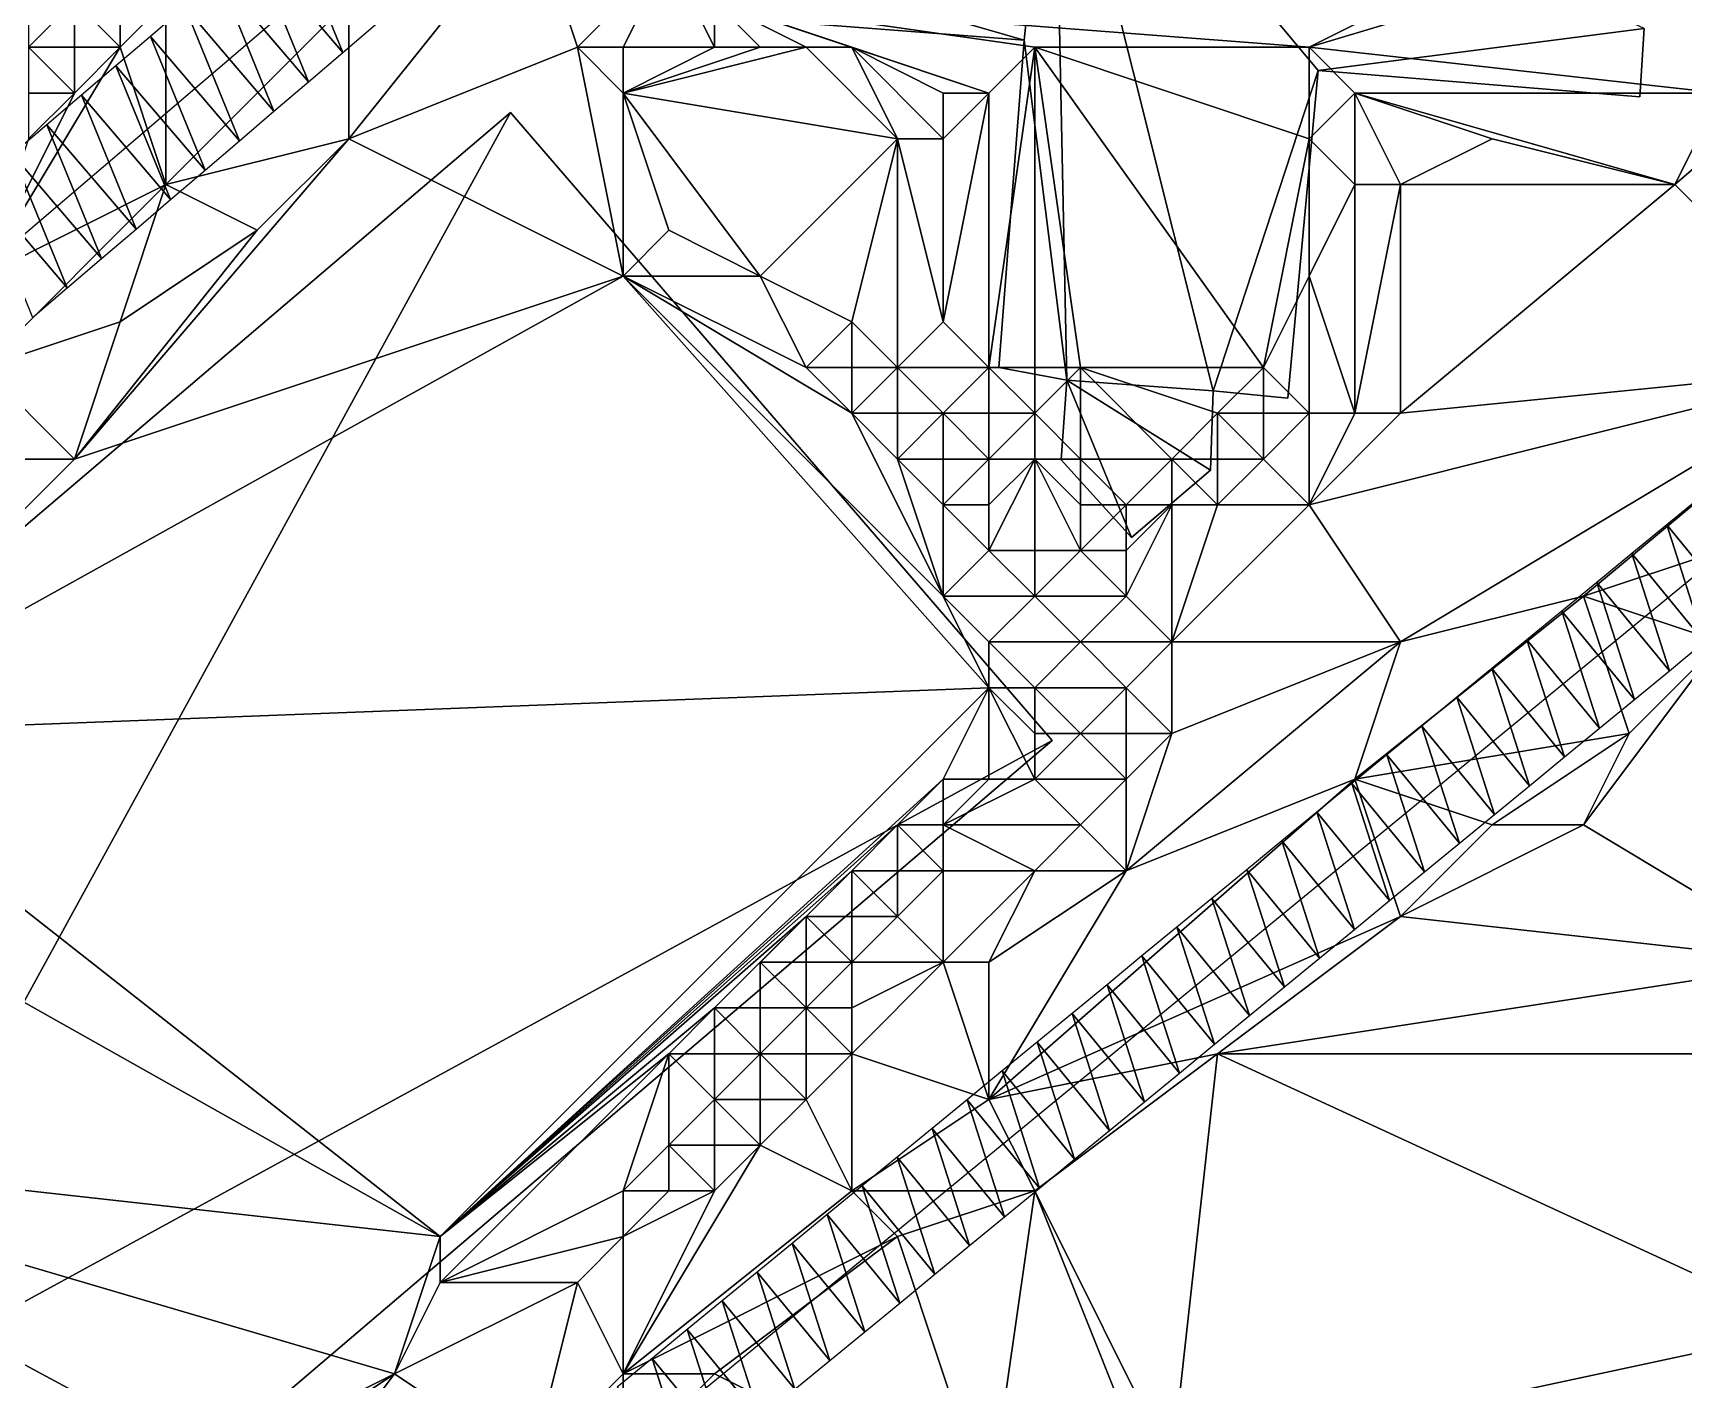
# Model space of a CAD drawing. Header units: metres. Extents: x -1103 to 901, y -902 to 905.
# Drawn here: x -383.8 to -311.6, y 505.7 to 564.6 of the extents above; entities that cross this region are included whole.
import ezdxf

# ---------------------------------------------------------------- set-up
doc = ezdxf.new("R2010")
doc.units = ezdxf.units.M
for name, color, linetype in [('OSM_BUILDING_FOOTPRINTS', 7, 'CONTINUOUS'), ('OSM_BUILDING_ROOFS', 1, 'CONTINUOUS'), ('OSM_BUILDING_WALLS', 8, 'CONTINUOUS'), ('OSM_ROAD_AXES', 2, 'CONTINUOUS'), ('OSM_ROAD_SURFACE', 9, 'CONTINUOUS'), ('OSM_TERRAIN', 3, 'CONTINUOUS')]:
    doc.layers.add(name, color=color, linetype=linetype)

msp = doc.modelspace()

# ---------------------------------------------------------------- linework, layer by layer
at = {"layer": 'OSM_BUILDING_FOOTPRINTS'}
msp.add_polyline3d([(-313.343, 564.826, 11.056), (-313.542, 561.829, 11.056), (-327.603, 562.99, 11.056), (-328.929, 548.658, 11.056), (-332.201, 548.978, 11.056), (-332.311, 545.506, 11.056), (-335.771, 542.575, 11.056), (-338.844, 545.97, 11.056), (-338.601, 549.454, 11.056), (-341.563, 549.996, 11.056), (-340.458, 564.306, 11.056), (-354.32, 565.379, 11.056)], dxfattribs=at)
msp.add_polyline3d([(-394.456, 503.559, 10.373), (-409.754, 521.275, 10.373), (-362.931, 561.154, 10.373), (-339.242, 533.695, 10.373), (-386.353, 493.572, 10.373), (-394.754, 503.315, 10.373), (-394.456, 503.559, 10.373)], close=True, dxfattribs=at)
at = {"layer": 'OSM_BUILDING_ROOFS'}
for points in [[(-339.165, 576.803, 77.056), (-354.077, 568.243, 77.056), (-340.458, 564.306, 77.056)], [(-339.165, 576.803, 77.056), (-340.458, 564.306, 77.056), (-338.601, 549.454, 77.056)], [(-339.165, 576.803, 77.056), (-338.601, 549.454, 77.056), (-332.201, 548.978, 77.056)], [(-339.165, 576.803, 77.056), (-332.201, 548.978, 77.056), (-327.603, 562.99, 77.056)], [(-339.165, 576.803, 77.056), (-327.603, 562.99, 77.056), (-313.343, 564.826, 77.056)], [(-354.077, 568.243, 77.056), (-354.32, 565.379, 77.056), (-340.458, 564.306, 77.056)], [(-327.603, 562.99, 77.056), (-313.542, 561.829, 77.056), (-313.343, 564.826, 77.056)], [(-340.458, 564.306, 77.056), (-341.563, 549.996, 77.056), (-338.601, 549.454, 77.056)], [(-332.201, 548.978, 77.056), (-328.929, 548.658, 77.056), (-327.603, 562.99, 77.056)], [(-394.456, 503.559, 31.573), (-362.931, 561.154, 31.573), (-409.754, 521.275, 31.573)], [(-394.456, 503.559, 31.573), (-339.242, 533.695, 31.573), (-362.931, 561.154, 31.573)], [(-338.601, 549.454, 77.056), (-338.844, 545.97, 77.056), (-335.771, 542.575, 77.056)], [(-338.601, 549.454, 77.056), (-335.771, 542.575, 77.056), (-332.311, 545.506, 77.056)], [(-338.601, 549.454, 77.056), (-332.311, 545.506, 77.056), (-332.201, 548.978, 77.056)], [(-394.456, 503.559, 31.573), (-386.353, 493.572, 31.573), (-339.242, 533.695, 31.573)]]:
    msp.add_3dface(points, dxfattribs=at)
at = {"layer": 'OSM_BUILDING_WALLS'}
for points in [[(-354.32, 565.379, 11.056), (-340.458, 564.306, 11.056), (-340.458, 564.306, 77.056)], [(-354.32, 565.379, 11.056), (-340.458, 564.306, 77.056), (-354.32, 565.379, 77.056)], [(-313.542, 561.829, 11.056), (-313.343, 564.826, 11.056), (-313.343, 564.826, 77.056)], [(-313.542, 561.829, 11.056), (-313.343, 564.826, 77.056), (-313.542, 561.829, 77.056)], [(-340.458, 564.306, 11.056), (-341.563, 549.996, 11.056), (-341.563, 549.996, 77.056)], [(-340.458, 564.306, 11.056), (-341.563, 549.996, 77.056), (-340.458, 564.306, 77.056)], [(-328.929, 548.658, 11.056), (-327.603, 562.99, 11.056), (-327.603, 562.99, 77.056)], [(-328.929, 548.658, 11.056), (-327.603, 562.99, 77.056), (-328.929, 548.658, 77.056)], [(-327.603, 562.99, 11.056), (-313.542, 561.829, 11.056), (-313.542, 561.829, 77.056)], [(-327.603, 562.99, 11.056), (-313.542, 561.829, 77.056), (-327.603, 562.99, 77.056)], [(-362.931, 561.154, 10.373), (-409.754, 521.275, 10.373), (-409.754, 521.275, 31.573)], [(-362.931, 561.154, 10.373), (-409.754, 521.275, 31.573), (-362.931, 561.154, 31.573)], [(-339.242, 533.695, 10.373), (-362.931, 561.154, 10.373), (-362.931, 561.154, 31.573)], [(-339.242, 533.695, 10.373), (-362.931, 561.154, 31.573), (-339.242, 533.695, 31.573)], [(-341.563, 549.996, 11.056), (-338.601, 549.454, 11.056), (-338.601, 549.454, 77.056)], [(-341.563, 549.996, 11.056), (-338.601, 549.454, 77.056), (-341.563, 549.996, 77.056)], [(-338.601, 549.454, 11.056), (-338.844, 545.97, 11.056), (-338.844, 545.97, 77.056)], [(-338.601, 549.454, 11.056), (-338.844, 545.97, 77.056), (-338.601, 549.454, 77.056)], [(-332.311, 545.506, 11.056), (-332.201, 548.978, 11.056), (-332.201, 548.978, 77.056)], [(-332.311, 545.506, 11.056), (-332.201, 548.978, 77.056), (-332.311, 545.506, 77.056)], [(-332.201, 548.978, 11.056), (-328.929, 548.658, 11.056), (-328.929, 548.658, 77.056)], [(-332.201, 548.978, 11.056), (-328.929, 548.658, 77.056), (-332.201, 548.978, 77.056)], [(-338.844, 545.97, 11.056), (-335.771, 542.575, 11.056), (-335.771, 542.575, 77.056)], [(-338.844, 545.97, 11.056), (-335.771, 542.575, 77.056), (-338.844, 545.97, 77.056)], [(-335.771, 542.575, 11.056), (-332.311, 545.506, 11.056), (-332.311, 545.506, 77.056)], [(-335.771, 542.575, 11.056), (-332.311, 545.506, 77.056), (-335.771, 542.575, 77.056)], [(-386.353, 493.572, 10.373), (-339.242, 533.695, 10.373), (-339.242, 533.695, 31.573)], [(-386.353, 493.572, 10.373), (-339.242, 533.695, 31.573), (-386.353, 493.572, 31.573)]]:
    msp.add_3dface(points, dxfattribs=at)
at = {"layer": 'OSM_ROAD_AXES'}
for points in [[(122.704, 900, 14.924), (119.46, 899.394, 14.933), (106.482, 892.704, 14.527), (74.459, 865.687, 12.272), (60.41, 853.832, 10.881), (51.611, 846.411, 10.251), (47.432, 842.883, 10.112), (37.119, 834.18, 9.665), (-27.977, 779.25, 22.168), (-47.145, 763.081, 20.766), (-119.813, 701.759, 11.666), (-283.232, 563.809, 11.554), (-361.261, 499.721, 16.837), (-381.478, 480.954, 12.537), (-457.418, 416.977, 14.011)], [(-321.368, 609.272, 10.548), (-337.529, 595.669, 13.16), (-418.94, 526.152, 9.989)]]:
    msp.add_polyline3d(points, dxfattribs=at)
at = {"layer": 'OSM_ROAD_SURFACE'}
for points in [[(-372.645, 569.629, 16.016), (-374.152, 568.342, 16.133), (-370.256, 563.779, 16.328)], [(-372.645, 569.629, 16.016), (-370.256, 563.779, 16.328), (-368.748, 565.066, 16.183)], [(-374.152, 568.342, 16.133), (-375.66, 567.054, 16.281), (-371.764, 562.491, 16.406)], [(-374.152, 568.342, 16.133), (-371.764, 562.491, 16.406), (-370.256, 563.779, 16.328)], [(-375.66, 567.054, 16.281), (-377.167, 565.767, 16.421), (-373.271, 561.204, 16.484)], [(-375.66, 567.054, 16.281), (-373.271, 561.204, 16.484), (-371.764, 562.491, 16.406)], [(-377.167, 565.767, 16.421), (-378.675, 564.479, 16.511), (-374.779, 559.917, 16.563)], [(-377.167, 565.767, 16.421), (-374.779, 559.917, 16.563), (-373.271, 561.204, 16.484)], [(-378.675, 564.479, 16.511), (-380.183, 563.192, 16.545), (-376.286, 558.629, 16.641)], [(-378.675, 564.479, 16.511), (-376.286, 558.629, 16.641), (-374.779, 559.917, 16.563)], [(-380.183, 563.192, 16.545), (-381.69, 561.905, 16.518), (-377.794, 557.342, 16.663)], [(-380.183, 563.192, 16.545), (-377.794, 557.342, 16.663), (-376.286, 558.629, 16.641)], [(-381.69, 561.905, 16.518), (-383.198, 560.617, 16.469), (-379.302, 556.055, 16.507)], [(-381.69, 561.905, 16.518), (-379.302, 556.055, 16.507), (-377.794, 557.342, 16.663)], [(-383.198, 560.617, 16.469), (-384.706, 559.33, 16.321), (-380.809, 554.767, 16.279)], [(-383.198, 560.617, 16.469), (-380.809, 554.767, 16.279), (-379.302, 556.055, 16.507)], [(-384.706, 559.33, 16.321), (-386.213, 558.043, 16.04), (-382.317, 553.48, 16.051)], [(-384.706, 559.33, 16.321), (-382.317, 553.48, 16.051), (-380.809, 554.767, 16.279)], [(-386.213, 558.043, 16.04), (-383.825, 552.193, 15.827), (-382.317, 553.48, 16.051)], [(-310.829, 544.378, 17.481), (-312.359, 543.122, 17.803), (-309.185, 539.258, 17.839)], [(-312.359, 543.122, 17.803), (-313.889, 541.865, 18.125), (-310.715, 538.001, 18.178)], [(-312.359, 543.122, 17.803), (-310.715, 538.001, 18.178), (-309.185, 539.258, 17.839)], [(-313.889, 541.865, 18.125), (-315.419, 540.608, 18.448), (-312.245, 536.745, 18.385)], [(-313.889, 541.865, 18.125), (-312.245, 536.745, 18.385), (-310.715, 538.001, 18.178)], [(-315.419, 540.608, 18.448), (-316.949, 539.352, 18.692), (-313.775, 535.488, 18.593)], [(-315.419, 540.608, 18.448), (-313.775, 535.488, 18.593), (-312.245, 536.745, 18.385)], [(-316.949, 539.352, 18.692), (-318.479, 538.095, 18.85), (-315.305, 534.231, 18.772)], [(-316.949, 539.352, 18.692), (-315.305, 534.231, 18.772), (-313.775, 535.488, 18.593)], [(-318.479, 538.095, 18.85), (-320.009, 536.839, 19.007), (-316.835, 532.975, 18.956)], [(-318.479, 538.095, 18.85), (-316.835, 532.975, 18.956), (-315.305, 534.231, 18.772)], [(-320.009, 536.839, 19.007), (-321.539, 535.582, 19.165), (-318.365, 531.718, 19.156)], [(-320.009, 536.839, 19.007), (-318.365, 531.718, 19.156), (-316.835, 532.975, 18.956)], [(-321.539, 535.582, 19.165), (-323.068, 534.325, 19.326), (-319.895, 530.462, 19.356)], [(-321.539, 535.582, 19.165), (-319.895, 530.462, 19.356), (-318.365, 531.718, 19.156)], [(-323.068, 534.325, 19.326), (-324.598, 533.069, 19.489), (-321.425, 529.205, 19.481)], [(-323.068, 534.325, 19.326), (-321.425, 529.205, 19.481), (-319.895, 530.462, 19.356)], [(-324.598, 533.069, 19.489), (-326.128, 531.812, 19.641), (-322.955, 527.948, 19.577)], [(-324.598, 533.069, 19.489), (-322.955, 527.948, 19.577), (-321.425, 529.205, 19.481)], [(-326.128, 531.812, 19.641), (-327.658, 530.555, 19.702), (-324.485, 526.692, 19.668)], [(-326.128, 531.812, 19.641), (-324.485, 526.692, 19.668), (-322.955, 527.948, 19.577)], [(-327.658, 530.555, 19.702), (-329.188, 529.299, 19.772), (-326.015, 525.435, 19.727)], [(-327.658, 530.555, 19.702), (-326.015, 525.435, 19.727), (-324.485, 526.692, 19.668)], [(-329.188, 529.299, 19.772), (-330.718, 528.042, 19.843), (-327.545, 524.178, 19.803)], [(-329.188, 529.299, 19.772), (-327.545, 524.178, 19.803), (-326.015, 525.435, 19.727)], [(-330.718, 528.042, 19.843), (-332.248, 526.786, 19.913), (-329.075, 522.922, 19.901)], [(-330.718, 528.042, 19.843), (-329.075, 522.922, 19.901), (-327.545, 524.178, 19.803)], [(-332.248, 526.786, 19.913), (-333.778, 525.529, 19.984), (-330.605, 521.665, 19.999)], [(-332.248, 526.786, 19.913), (-330.605, 521.665, 19.999), (-329.075, 522.922, 19.901)], [(-333.778, 525.529, 19.984), (-335.308, 524.272, 20.054), (-332.135, 520.409, 20.097)], [(-333.778, 525.529, 19.984), (-332.135, 520.409, 20.097), (-330.605, 521.665, 19.999)], [(-335.308, 524.272, 20.054), (-336.838, 523.016, 20.125), (-333.665, 519.152, 20.15)], [(-335.308, 524.272, 20.054), (-333.665, 519.152, 20.15), (-332.135, 520.409, 20.097)], [(-336.838, 523.016, 20.125), (-338.368, 521.759, 20.195), (-335.195, 517.895, 20.166)], [(-336.838, 523.016, 20.125), (-335.195, 517.895, 20.166), (-333.665, 519.152, 20.15)], [(-338.368, 521.759, 20.195), (-339.898, 520.503, 20.266), (-336.725, 516.639, 20.182)], [(-338.368, 521.759, 20.195), (-336.725, 516.639, 20.182), (-335.195, 517.895, 20.166)], [(-339.898, 520.503, 20.266), (-341.428, 519.246, 20.333), (-338.255, 515.382, 20.198)], [(-339.898, 520.503, 20.266), (-338.255, 515.382, 20.198), (-336.725, 516.639, 20.182)], [(-341.428, 519.246, 20.333), (-342.958, 517.989, 20.273), (-339.785, 514.126, 20.207)], [(-341.428, 519.246, 20.333), (-339.785, 514.126, 20.207), (-338.255, 515.382, 20.198)], [(-342.958, 517.989, 20.273), (-344.488, 516.733, 20.119), (-341.315, 512.869, 20.066)], [(-342.958, 517.989, 20.273), (-341.315, 512.869, 20.066), (-339.785, 514.126, 20.207)], [(-344.488, 516.733, 20.119), (-346.018, 515.476, 19.965), (-342.845, 511.612, 19.9)], [(-344.488, 516.733, 20.119), (-342.845, 511.612, 19.9), (-341.315, 512.869, 20.066)], [(-346.018, 515.476, 19.965), (-347.548, 514.22, 19.817), (-344.375, 510.356, 19.734)], [(-346.018, 515.476, 19.965), (-344.375, 510.356, 19.734), (-342.845, 511.612, 19.9)], [(-347.548, 514.22, 19.817), (-349.078, 512.963, 19.621), (-345.905, 509.099, 19.55)], [(-347.548, 514.22, 19.817), (-345.905, 509.099, 19.55), (-344.375, 510.356, 19.734)], [(-349.078, 512.963, 19.621), (-350.608, 511.706, 19.396), (-347.435, 507.842, 19.343)], [(-349.078, 512.963, 19.621), (-347.435, 507.842, 19.343), (-345.905, 509.099, 19.55)], [(-350.608, 511.706, 19.396), (-352.138, 510.45, 19.17), (-348.964, 506.586, 19.137)], [(-350.608, 511.706, 19.396), (-348.964, 506.586, 19.137), (-347.435, 507.842, 19.343)], [(-352.138, 510.45, 19.17), (-353.668, 509.193, 18.944), (-350.494, 505.329, 18.931)], [(-352.138, 510.45, 19.17), (-350.494, 505.329, 18.931), (-348.964, 506.586, 19.137)], [(-353.668, 509.193, 18.944), (-355.198, 507.936, 18.719), (-352.024, 504.073, 18.704)], [(-353.668, 509.193, 18.944), (-352.024, 504.073, 18.704), (-350.494, 505.329, 18.931)], [(-355.198, 507.936, 18.719), (-356.728, 506.68, 18.493), (-353.554, 502.816, 18.454)], [(-355.198, 507.936, 18.719), (-353.554, 502.816, 18.454), (-352.024, 504.073, 18.704)], [(-356.728, 506.68, 18.493), (-358.258, 505.423, 18.258), (-355.084, 501.559, 18.203)], [(-356.728, 506.68, 18.493), (-355.084, 501.559, 18.203), (-353.554, 502.816, 18.454)]]:
    msp.add_3dface(points, dxfattribs=at)
at = {"layer": 'OSM_TERRAIN'}
for points in [[(-328, 564, 15.186), (-312, 572, 14.944), (-354, 566, 15.186)], [(-312, 572, 14.944), (-328, 564, 15.186), (-308, 570, 15.08)], [(-370, 560, 16.832), (-360, 564, 16.526), (-362, 570, 15.539)], [(-370, 560, 16.832), (-362, 570, 15.539), (-370, 566, 15.98)], [(-362, 570, 15.539), (-360, 564, 16.526), (-356, 568, 15.269)], [(-328, 564, 15.186), (-310, 562, 15.215), (-308, 570, 15.08)], [(-312, 558, 16.03), (-298, 570, 12.576), (-310, 562, 15.215)], [(-312, 558, 16.03), (-304, 550, 15.992), (-298, 570, 12.576)], [(-384, 564, 15.51), (-382, 566, 14.164), (-384, 568, 13.102)], [(-360, 564, 16.526), (-358, 564, 16.554), (-356, 568, 15.269)], [(-358, 564, 16.554), (-354, 564, 15.705), (-356, 568, 15.269)], [(-354, 564, 15.705), (-354, 566, 15.186), (-356, 568, 15.269)], [(-384, 564, 15.51), (-382, 564, 16.074), (-382, 566, 14.164)], [(-382, 564, 16.074), (-380, 564, 16.511), (-382, 566, 14.164)], [(-380, 564, 16.511), (-380, 566, 15.698), (-382, 566, 14.164)], [(-380, 564, 16.511), (-378, 558, 16.561), (-378, 566, 16.412)], [(-380, 564, 16.511), (-378, 566, 16.412), (-380, 566, 15.698)], [(-378, 558, 16.561), (-370, 560, 16.832), (-370, 566, 15.98)], [(-378, 558, 16.561), (-370, 566, 15.98), (-378, 566, 16.412)], [(-354, 564, 15.705), (-352, 564, 15.669), (-354, 566, 15.186)], [(-352, 564, 15.669), (-350, 564, 15.627), (-354, 566, 15.186)], [(-350, 564, 15.627), (-348, 564, 15.578), (-354, 566, 15.186)], [(-348, 564, 15.578), (-342, 562, 15.952), (-354, 566, 15.186)], [(-342, 562, 15.952), (-340, 564, 15.186), (-354, 566, 15.186)], [(-340, 564, 15.186), (-328, 564, 15.186), (-354, 566, 15.186)], [(-386, 554, 16.115), (-378, 558, 16.561), (-380, 564, 16.511)], [(-386, 554, 16.115), (-380, 564, 16.511), (-382, 562, 16.505)], [(-384, 562, 16.221), (-382, 562, 16.505), (-384, 564, 15.51)], [(-382, 562, 16.505), (-382, 564, 16.074), (-384, 564, 15.51)], [(-382, 562, 16.505), (-380, 564, 16.511), (-382, 564, 16.074)], [(-358, 554, 16.501), (-360, 564, 16.526), (-370, 560, 16.832)], [(-358, 554, 16.501), (-358, 562, 16.804), (-360, 564, 16.526)], [(-358, 562, 16.804), (-358, 564, 16.554), (-360, 564, 16.526)], [(-346, 560, 17.618), (-350, 564, 15.627), (-358, 562, 16.804)], [(-358, 562, 16.804), (-354, 564, 15.705), (-358, 564, 16.554)], [(-358, 562, 16.804), (-352, 564, 15.669), (-354, 564, 15.705)], [(-358, 562, 16.804), (-350, 564, 15.627), (-352, 564, 15.669)], [(-346, 560, 17.618), (-348, 564, 15.578), (-350, 564, 15.627)], [(-346, 560, 17.618), (-344, 560, 17.211), (-348, 564, 15.578)], [(-344, 560, 17.211), (-344, 562, 16.62), (-348, 564, 15.578)], [(-348, 564, 15.578), (-344, 562, 16.62), (-342, 562, 15.952)], [(-342, 550, 15.635), (-340, 550, 15.186), (-340, 564, 15.186)], [(-342, 550, 15.635), (-340, 564, 15.186), (-342, 562, 15.952)], [(-340, 550, 15.186), (-338, 550, 15.186), (-340, 564, 15.186)], [(-338, 550, 15.186), (-330, 550, 15.186), (-340, 564, 15.186)], [(-330, 550, 15.186), (-328, 560, 15.186), (-340, 564, 15.186)], [(-340, 564, 15.186), (-328, 560, 15.186), (-328, 564, 15.186)], [(-328, 560, 15.186), (-326, 562, 15.514), (-328, 564, 15.186)], [(-326, 562, 15.514), (-310, 562, 15.215), (-328, 564, 15.186)], [(-384, 560, 16.37), (-386, 554, 16.115), (-382, 562, 16.505)], [(-384, 560, 16.37), (-382, 562, 16.505), (-384, 562, 16.221)], [(-356, 556, 17.014), (-352, 554, 17.936), (-358, 562, 16.804)], [(-356, 556, 17.014), (-358, 562, 16.804), (-358, 554, 16.501)], [(-352, 554, 17.936), (-346, 560, 17.618), (-358, 562, 16.804)], [(-342, 550, 15.635), (-342, 562, 15.952), (-344, 552, 17.604)], [(-344, 552, 17.604), (-342, 562, 15.952), (-344, 560, 17.211)], [(-344, 560, 17.211), (-342, 562, 15.952), (-344, 562, 16.62)], [(-326, 558, 16.3), (-326, 562, 15.514), (-328, 560, 15.186)], [(-326, 558, 16.3), (-324, 558, 17.247), (-326, 562, 15.514)], [(-312, 558, 16.03), (-326, 562, 15.514), (-320, 560, 16.005)], [(-324, 558, 17.247), (-320, 560, 16.005), (-326, 562, 15.514)], [(-312, 558, 16.03), (-310, 562, 15.215), (-326, 562, 15.514)], [(-382, 546, 16.501), (-370, 560, 16.832), (-374, 556, 16.982)], [(-382, 546, 16.501), (-358, 554, 16.501), (-370, 560, 16.832)], [(-374, 556, 16.982), (-370, 560, 16.832), (-378, 558, 16.561)], [(-348, 552, 18.643), (-346, 560, 17.618), (-352, 554, 17.936)], [(-348, 552, 18.643), (-346, 550, 19.078), (-346, 560, 17.618)], [(-346, 550, 19.078), (-344, 552, 17.604), (-346, 560, 17.618)], [(-346, 560, 17.618), (-344, 552, 17.604), (-344, 560, 17.211)], [(-330, 550, 15.186), (-328, 554, 15.5), (-328, 560, 15.186)], [(-328, 554, 15.5), (-326, 558, 16.3), (-328, 560, 15.186)], [(-324, 558, 17.247), (-312, 558, 16.03), (-320, 560, 16.005)], [(-386, 550, 15.48), (-378, 558, 16.561), (-386, 554, 16.115)], [(-386, 550, 15.48), (-380, 552, 16.735), (-378, 558, 16.561)], [(-380, 552, 16.735), (-374, 556, 16.982), (-378, 558, 16.561)], [(-326, 548, 18.005), (-326, 558, 16.3), (-328, 554, 15.5)], [(-324, 548, 18.838), (-324, 558, 17.247), (-326, 548, 18.005)], [(-326, 548, 18.005), (-324, 558, 17.247), (-326, 558, 16.3)], [(-304, 550, 15.992), (-312, 558, 16.03), (-324, 548, 18.838)], [(-324, 548, 18.838), (-312, 558, 16.03), (-324, 558, 17.247)], [(-380, 552, 16.735), (-382, 546, 16.501), (-374, 556, 16.982)], [(-358, 554, 16.501), (-352, 554, 17.936), (-356, 556, 17.014)], [(-394, 534, 16.501), (-358, 554, 16.501), (-382, 546, 16.501)], [(-394, 534, 16.501), (-342, 536, 16.501), (-358, 554, 16.501)], [(-342, 536, 16.501), (-344, 540, 17.027), (-358, 554, 16.501)], [(-358, 554, 16.501), (-344, 540, 17.027), (-348, 548, 18.334)], [(-358, 554, 16.501), (-348, 548, 18.334), (-350, 550, 17.92)], [(-358, 554, 16.501), (-350, 550, 17.92), (-352, 554, 17.936)], [(-350, 550, 17.92), (-348, 552, 18.643), (-352, 554, 17.936)], [(-330, 550, 15.186), (-328, 548, 16.284), (-328, 554, 15.5)], [(-328, 548, 16.284), (-326, 548, 18.005), (-328, 554, 15.5)], [(-386, 550, 15.48), (-382, 546, 16.501), (-380, 552, 16.735)], [(-350, 550, 17.92), (-348, 550, 18.924), (-348, 552, 18.643)], [(-348, 550, 18.924), (-346, 550, 19.078), (-348, 552, 18.643)], [(-346, 550, 19.078), (-342, 550, 15.635), (-344, 552, 17.604)], [(-388, 546, 15.165), (-382, 546, 16.501), (-386, 550, 15.48)], [(-348, 548, 18.334), (-348, 550, 18.924), (-350, 550, 17.92)], [(-348, 548, 18.334), (-346, 548, 19.37), (-346, 550, 19.078)], [(-348, 548, 18.334), (-346, 550, 19.078), (-348, 550, 18.924)], [(-346, 548, 19.37), (-344, 548, 18.611), (-346, 550, 19.078)], [(-344, 548, 18.611), (-342, 550, 15.635), (-346, 550, 19.078)], [(-344, 548, 18.611), (-342, 548, 17.446), (-342, 550, 15.635)], [(-342, 548, 17.446), (-340, 548, 16.613), (-342, 550, 15.635)], [(-340, 548, 16.613), (-340, 550, 15.186), (-342, 550, 15.635)], [(-340, 548, 16.613), (-338, 546, 15.186), (-338, 550, 15.186)], [(-340, 548, 16.613), (-338, 550, 15.186), (-340, 550, 15.186)], [(-338, 546, 15.186), (-334, 546, 15.186), (-338, 550, 15.186)], [(-334, 546, 15.186), (-332, 548, 15.422), (-338, 550, 15.186)], [(-332, 548, 15.422), (-330, 550, 15.186), (-338, 550, 15.186)], [(-332, 548, 15.422), (-330, 548, 15.938), (-330, 550, 15.186)], [(-330, 548, 15.938), (-328, 548, 16.284), (-330, 550, 15.186)], [(-324, 538, 19.98), (-304, 550, 15.992), (-328, 544, 19.682)], [(-328, 544, 19.682), (-304, 550, 15.992), (-324, 548, 18.838)], [(-324, 538, 19.98), (-316, 540, 18.527), (-304, 550, 15.992)], [(-316, 540, 18.527), (-310, 542, 17.558), (-304, 550, 15.992)], [(-344, 540, 17.027), (-346, 546, 18.809), (-348, 548, 18.334)], [(-346, 546, 18.809), (-346, 548, 19.37), (-348, 548, 18.334)], [(-346, 546, 18.809), (-344, 546, 19.839), (-344, 548, 18.611)], [(-346, 546, 18.809), (-344, 548, 18.611), (-346, 548, 19.37)], [(-344, 546, 19.839), (-342, 546, 18.923), (-344, 548, 18.611)], [(-342, 546, 18.923), (-342, 548, 17.446), (-344, 548, 18.611)], [(-342, 546, 18.923), (-340, 546, 16.552), (-340, 548, 16.613)], [(-342, 546, 18.923), (-340, 548, 16.613), (-342, 548, 17.446)], [(-340, 546, 16.552), (-338, 546, 15.186), (-340, 548, 16.613)], [(-334, 546, 15.186), (-332, 546, 15.51), (-332, 548, 15.422)], [(-332, 546, 15.51), (-330, 546, 17.643), (-332, 548, 15.422)], [(-330, 546, 17.643), (-330, 548, 15.938), (-332, 548, 15.422)], [(-330, 546, 17.643), (-328, 544, 19.682), (-328, 548, 16.284)], [(-330, 546, 17.643), (-328, 548, 16.284), (-330, 548, 15.938)], [(-328, 544, 19.682), (-326, 548, 18.005), (-328, 548, 16.284)], [(-328, 544, 19.682), (-324, 548, 18.838), (-326, 548, 18.005)], [(-394, 534, 16.501), (-382, 546, 16.501), (-388, 546, 15.165)], [(-344, 540, 17.027), (-344, 544, 19.35), (-346, 546, 18.809)], [(-344, 544, 19.35), (-344, 546, 19.839), (-346, 546, 18.809)], [(-344, 544, 19.35), (-342, 544, 19.882), (-342, 546, 18.923)], [(-344, 544, 19.35), (-342, 546, 18.923), (-344, 546, 19.839)], [(-342, 542, 19.822), (-340, 542, 19.843), (-340, 546, 16.552)], [(-342, 542, 19.822), (-340, 546, 16.552), (-342, 544, 19.882)], [(-342, 544, 19.882), (-340, 546, 16.552), (-342, 546, 18.923)], [(-340, 542, 19.843), (-338, 542, 17.872), (-340, 546, 16.552)], [(-338, 542, 17.872), (-338, 544, 16.06), (-340, 546, 16.552)], [(-340, 546, 16.552), (-338, 544, 16.06), (-338, 546, 15.186)], [(-338, 544, 16.06), (-336, 544, 15.186), (-338, 546, 15.186)], [(-336, 544, 15.186), (-334, 546, 15.186), (-338, 546, 15.186)], [(-336, 544, 15.186), (-334, 544, 15.255), (-334, 546, 15.186)], [(-334, 544, 15.255), (-332, 544, 16.775), (-334, 546, 15.186)], [(-332, 544, 16.775), (-332, 546, 15.51), (-334, 546, 15.186)], [(-332, 544, 16.775), (-330, 546, 17.643), (-332, 546, 15.51)], [(-332, 544, 16.775), (-328, 544, 19.682), (-330, 546, 17.643)], [(-344, 540, 17.027), (-342, 542, 19.822), (-344, 544, 19.35)], [(-342, 542, 19.822), (-342, 544, 19.882), (-344, 544, 19.35)], [(-338, 542, 17.872), (-336, 542, 15.985), (-336, 544, 15.186)], [(-338, 542, 17.872), (-336, 544, 15.186), (-338, 544, 16.06)], [(-336, 540, 18.647), (-334, 544, 15.255), (-336, 542, 15.985)], [(-336, 540, 18.647), (-334, 538, 20.566), (-334, 544, 15.255)], [(-336, 542, 15.985), (-334, 544, 15.255), (-336, 544, 15.186)], [(-334, 538, 20.566), (-332, 544, 16.775), (-334, 544, 15.255)], [(-334, 538, 20.566), (-328, 544, 19.682), (-332, 544, 16.775)], [(-334, 538, 20.566), (-324, 538, 19.98), (-328, 544, 19.682)], [(-344, 540, 17.027), (-340, 540, 20.198), (-342, 542, 19.822)], [(-340, 540, 20.198), (-340, 542, 19.843), (-342, 542, 19.822)], [(-340, 540, 20.198), (-336, 540, 18.647), (-338, 542, 17.872)], [(-340, 540, 20.198), (-338, 542, 17.872), (-340, 542, 19.843)], [(-336, 540, 18.647), (-336, 542, 15.985), (-338, 542, 17.872)], [(-316, 540, 18.527), (-310, 538, 18.06), (-310, 542, 17.558)], [(-342, 536, 16.501), (-342, 538, 17.285), (-344, 540, 17.027)], [(-342, 538, 17.285), (-340, 540, 20.198), (-344, 540, 17.027)], [(-342, 538, 17.285), (-338, 538, 20.535), (-340, 540, 20.198)], [(-338, 538, 20.535), (-336, 540, 18.647), (-340, 540, 20.198)], [(-338, 538, 20.535), (-334, 538, 20.566), (-336, 540, 18.647)], [(-326, 532, 19.585), (-314, 534, 18.638), (-316, 540, 18.527)], [(-326, 532, 19.585), (-316, 540, 18.527), (-324, 538, 19.98)], [(-314, 534, 18.638), (-310, 538, 18.06), (-316, 540, 18.527)], [(-342, 536, 16.501), (-340, 536, 17.506), (-342, 538, 17.285)], [(-340, 536, 17.506), (-338, 538, 20.535), (-342, 538, 17.285)], [(-340, 536, 17.506), (-336, 536, 20.631), (-338, 538, 20.535)], [(-336, 536, 20.631), (-334, 538, 20.566), (-338, 538, 20.535)], [(-336, 528, 20.534), (-326, 532, 19.585), (-324, 538, 19.98)], [(-334, 534, 20.485), (-334, 538, 20.566), (-336, 536, 20.631)], [(-336, 528, 20.534), (-324, 538, 19.98), (-334, 534, 20.485)], [(-334, 534, 20.485), (-324, 538, 19.98), (-334, 538, 20.566)], [(-306, 524, 16.535), (-310, 538, 18.06), (-316, 530, 18.496)], [(-316, 530, 18.496), (-310, 538, 18.06), (-314, 534, 18.638)], [(-366, 512, 16.501), (-342, 536, 16.501), (-394, 534, 16.501)], [(-366, 512, 16.501), (-344, 532, 16.501), (-342, 536, 16.501)], [(-344, 532, 16.501), (-342, 532, 16.501), (-342, 536, 16.501)], [(-342, 532, 16.501), (-340, 532, 17.36), (-342, 536, 16.501)], [(-340, 532, 17.36), (-340, 534, 16.501), (-342, 536, 16.501)], [(-342, 536, 16.501), (-340, 534, 16.501), (-340, 536, 17.506)], [(-340, 534, 16.501), (-338, 534, 17.863), (-340, 536, 17.506)], [(-338, 534, 17.863), (-336, 536, 20.631), (-340, 536, 17.506)], [(-338, 534, 17.863), (-336, 534, 19.857), (-336, 536, 20.631)], [(-336, 534, 19.857), (-334, 534, 20.485), (-336, 536, 20.631)], [(-398, 530, 16.501), (-366, 512, 16.501), (-394, 534, 16.501)], [(-340, 532, 17.36), (-336, 532, 20.244), (-338, 534, 17.863)], [(-340, 532, 17.36), (-338, 534, 17.863), (-340, 534, 16.501)], [(-336, 532, 20.244), (-336, 534, 19.857), (-338, 534, 17.863)], [(-336, 528, 20.534), (-334, 534, 20.485), (-336, 532, 20.244)], [(-336, 532, 20.244), (-334, 534, 20.485), (-336, 534, 19.857)], [(-320, 530, 19.35), (-314, 534, 18.638), (-326, 532, 19.585)], [(-320, 530, 19.35), (-316, 530, 18.496), (-314, 534, 18.638)], [(-346, 530, 16.501), (-344, 532, 16.501), (-366, 512, 16.501)], [(-346, 530, 16.501), (-344, 530, 16.501), (-344, 532, 16.501)], [(-344, 530, 16.501), (-342, 532, 16.501), (-344, 532, 16.501)], [(-344, 530, 16.501), (-340, 532, 17.36), (-342, 532, 16.501)], [(-344, 530, 16.501), (-338, 530, 20.323), (-340, 532, 17.36)], [(-342, 518, 20.223), (-324, 526, 19.614), (-326, 532, 19.585)], [(-342, 518, 20.223), (-326, 532, 19.585), (-336, 528, 20.534)], [(-338, 530, 20.323), (-336, 532, 20.244), (-340, 532, 17.36)], [(-338, 530, 20.323), (-336, 528, 20.534), (-336, 532, 20.244)], [(-324, 526, 19.614), (-320, 530, 19.35), (-326, 532, 19.585)], [(-402, 516, 16.501), (-366, 512, 16.501), (-398, 530, 16.501)], [(-348, 528, 16.501), (-346, 530, 16.501), (-366, 512, 16.501)], [(-348, 528, 16.501), (-346, 528, 16.501), (-346, 530, 16.501)], [(-346, 528, 16.501), (-344, 528, 17.85), (-346, 530, 16.501)], [(-344, 528, 17.85), (-344, 530, 16.501), (-346, 530, 16.501)], [(-344, 528, 17.85), (-340, 528, 20.62), (-344, 530, 16.501)], [(-340, 528, 20.62), (-338, 530, 20.323), (-344, 530, 16.501)], [(-340, 528, 20.62), (-336, 528, 20.534), (-338, 530, 20.323)], [(-324, 526, 19.614), (-306, 524, 16.535), (-316, 530, 18.496)], [(-324, 526, 19.614), (-316, 530, 18.496), (-320, 530, 19.35)], [(-366, 512, 16.501), (-350, 526, 16.501), (-348, 528, 16.501)], [(-350, 526, 16.501), (-348, 526, 16.683), (-348, 528, 16.501)], [(-348, 526, 16.683), (-346, 526, 18.05), (-348, 528, 16.501)], [(-346, 526, 18.05), (-346, 528, 16.501), (-348, 528, 16.501)], [(-346, 526, 18.05), (-344, 524, 20.832), (-344, 528, 17.85)], [(-346, 526, 18.05), (-344, 528, 17.85), (-346, 528, 16.501)], [(-344, 524, 20.832), (-342, 524, 20.848), (-340, 528, 20.62)], [(-344, 524, 20.832), (-340, 528, 20.62), (-344, 528, 17.85)], [(-342, 524, 20.848), (-342, 518, 20.223), (-336, 528, 20.534)], [(-342, 524, 20.848), (-336, 528, 20.534), (-340, 528, 20.62)], [(-366, 512, 16.501), (-354, 522, 16.501), (-350, 526, 16.501)], [(-354, 522, 16.501), (-352, 524, 16.501), (-350, 526, 16.501)], [(-352, 524, 16.501), (-350, 524, 16.903), (-350, 526, 16.501)], [(-350, 524, 16.903), (-348, 524, 18.241), (-350, 526, 16.501)], [(-348, 524, 18.241), (-348, 526, 16.683), (-350, 526, 16.501)], [(-348, 524, 18.241), (-344, 524, 20.832), (-346, 526, 18.05)], [(-348, 524, 18.241), (-346, 526, 18.05), (-348, 526, 16.683)], [(-332, 520, 20.08), (-324, 526, 19.614), (-342, 518, 20.223)], [(-332, 520, 20.08), (-306, 524, 16.535), (-324, 526, 19.614)], [(-354, 522, 16.501), (-352, 522, 17.102), (-352, 524, 16.501)], [(-352, 522, 17.102), (-350, 522, 18.392), (-352, 524, 16.501)], [(-350, 522, 18.392), (-350, 524, 16.903), (-352, 524, 16.501)], [(-350, 522, 18.392), (-348, 522, 19.756), (-348, 524, 18.241)], [(-350, 522, 18.392), (-348, 524, 18.241), (-350, 524, 16.903)], [(-348, 520, 20.486), (-344, 524, 20.832), (-348, 522, 19.756)], [(-348, 520, 20.486), (-342, 518, 20.223), (-344, 524, 20.832)], [(-348, 522, 19.756), (-344, 524, 20.832), (-348, 524, 18.241)], [(-342, 518, 20.223), (-342, 524, 20.848), (-344, 524, 20.832)], [(-304, 520, 15.613), (-306, 524, 16.535), (-332, 520, 20.08)], [(-366, 512, 16.501), (-356, 520, 16.501), (-354, 522, 16.501)], [(-356, 520, 16.501), (-354, 520, 17.287), (-354, 522, 16.501)], [(-354, 520, 17.287), (-352, 520, 18.533), (-354, 522, 16.501)], [(-352, 520, 18.533), (-352, 522, 17.102), (-354, 522, 16.501)], [(-352, 520, 18.533), (-350, 520, 19.848), (-350, 522, 18.392)], [(-352, 520, 18.533), (-350, 522, 18.392), (-352, 522, 17.102)], [(-350, 520, 19.848), (-348, 520, 20.486), (-350, 522, 18.392)], [(-348, 520, 20.486), (-348, 522, 19.756), (-350, 522, 18.392)], [(-366, 510, 16.677), (-358, 514, 18.491), (-356, 520, 16.501)], [(-366, 510, 16.677), (-356, 520, 16.501), (-366, 512, 16.501)], [(-358, 514, 18.491), (-356, 516, 18.57), (-356, 520, 16.501)], [(-356, 516, 18.57), (-354, 518, 18.58), (-356, 520, 16.501)], [(-354, 518, 18.58), (-354, 520, 17.287), (-356, 520, 16.501)], [(-354, 518, 18.58), (-352, 518, 19.809), (-352, 520, 18.533)], [(-354, 518, 18.58), (-352, 520, 18.533), (-354, 520, 17.287)], [(-352, 518, 19.809), (-350, 518, 20.204), (-352, 520, 18.533)], [(-350, 518, 20.204), (-350, 520, 19.848), (-352, 520, 18.533)], [(-350, 518, 20.204), (-348, 520, 20.486), (-350, 520, 19.848)], [(-350, 518, 20.204), (-348, 514, 19.734), (-348, 520, 20.486)], [(-348, 514, 19.734), (-342, 518, 20.223), (-348, 520, 20.486)], [(-340, 514, 20.166), (-332, 520, 20.08), (-342, 518, 20.223)], [(-340, 514, 20.166), (-334, 502, 17.219), (-332, 520, 20.08)], [(-334, 502, 17.219), (-306, 508, 12.403), (-332, 520, 20.08)], [(-306, 508, 12.403), (-304, 520, 15.613), (-332, 520, 20.08)], [(-356, 516, 18.57), (-354, 516, 19.703), (-354, 518, 18.58)], [(-354, 516, 19.703), (-352, 516, 19.888), (-354, 518, 18.58)], [(-352, 516, 19.888), (-352, 518, 19.809), (-354, 518, 18.58)], [(-352, 516, 19.888), (-348, 514, 19.734), (-350, 518, 20.204)], [(-352, 516, 19.888), (-350, 518, 20.204), (-352, 518, 19.809)], [(-348, 514, 19.734), (-340, 514, 20.166), (-342, 518, 20.223)], [(-390, 502, 16.501), (-376, 502, 16.366), (-402, 516, 16.501)], [(-402, 516, 16.501), (-376, 502, 16.366), (-368, 506, 16.632)], [(-368, 506, 16.632), (-366, 512, 16.501), (-402, 516, 16.501)], [(-358, 514, 18.491), (-356, 514, 19.465), (-356, 516, 18.57)], [(-354, 514, 19.57), (-358, 506, 18.265), (-352, 516, 19.888)], [(-358, 506, 18.265), (-348, 514, 19.734), (-352, 516, 19.888)], [(-356, 514, 19.465), (-354, 514, 19.57), (-356, 516, 18.57)], [(-354, 514, 19.57), (-354, 516, 19.703), (-356, 516, 18.57)], [(-354, 514, 19.57), (-352, 516, 19.888), (-354, 516, 19.703)], [(-358, 512, 19.102), (-358, 514, 18.491), (-366, 510, 16.677)], [(-358, 512, 19.102), (-356, 514, 19.465), (-358, 514, 18.491)], [(-358, 512, 19.102), (-358, 506, 18.265), (-354, 514, 19.57)], [(-358, 512, 19.102), (-354, 514, 19.57), (-356, 514, 19.465)], [(-358, 506, 18.265), (-346, 512, 19.933), (-348, 514, 19.734)], [(-346, 512, 19.933), (-340, 514, 20.166), (-348, 514, 19.734)], [(-342, 500, 18.183), (-340, 514, 20.166), (-346, 512, 19.933)], [(-342, 500, 18.183), (-336, 504, 18.03), (-340, 514, 20.166)], [(-336, 504, 18.03), (-334, 502, 17.219), (-340, 514, 20.166)], [(-366, 510, 16.677), (-366, 512, 16.501), (-368, 506, 16.632)], [(-360, 510, 18.671), (-358, 512, 19.102), (-366, 510, 16.677)], [(-360, 510, 18.671), (-358, 506, 18.265), (-358, 512, 19.102)], [(-354, 506, 18.94), (-346, 512, 19.933), (-358, 506, 18.265)], [(-354, 506, 18.94), (-342, 500, 18.183), (-346, 512, 19.933)], [(-362, 502, 17.494), (-360, 510, 18.671), (-368, 506, 16.632)], [(-368, 506, 16.632), (-360, 510, 18.671), (-366, 510, 16.677)], [(-362, 502, 17.494), (-358, 506, 18.265), (-360, 510, 18.671)], [(-308, 500, 10.907), (-306, 508, 12.403), (-334, 502, 17.219)], [(-374, 502, 15.937), (-368, 506, 16.632), (-376, 502, 16.366)], [(-374, 502, 15.937), (-374, 498, 14.717), (-368, 506, 16.632)], [(-374, 498, 14.717), (-362, 502, 17.494), (-368, 506, 16.632)], [(-362, 502, 17.494), (-358, 502, 18.164), (-358, 506, 18.265)], [(-358, 502, 18.164), (-354, 506, 18.94), (-358, 506, 18.265)], [(-358, 502, 18.164), (-342, 500, 18.183), (-354, 506, 18.94)]]:
    msp.add_3dface(points, dxfattribs=at)

doc.saveas('drawing.dxf')
